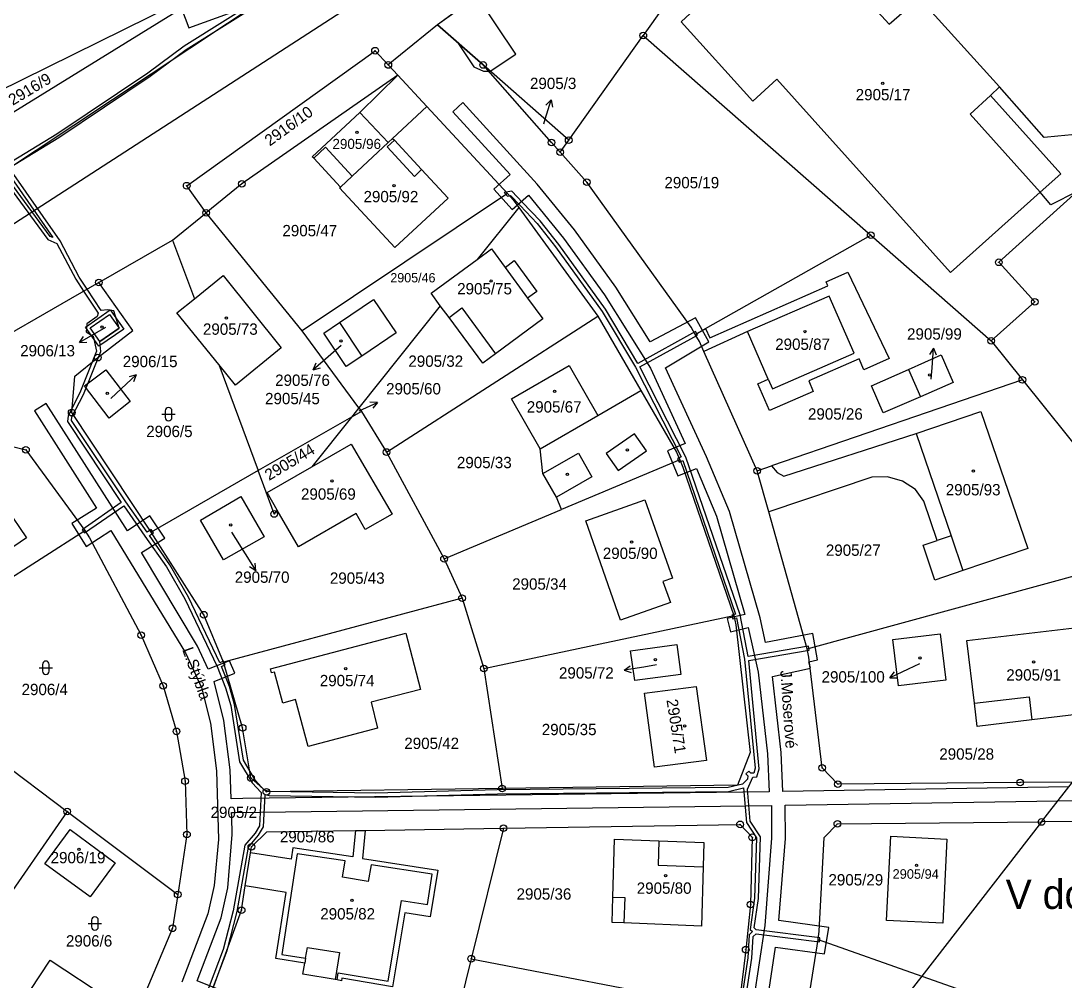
# Model space of a CAD drawing. Extents: x -784124 to -780570, y -980818 to -976926.
# Drawn here: x -782922 to -782765.3, y -978567.1 to -978423 of the extents above; entities that cross this region are included whole.
import ezdxf
from ezdxf.enums import TextEntityAlignment as Align

# ---------------------------------------------------------------- set-up
doc = ezdxf.new("R2010")
doc.units = 0
doc.header["$LTSCALE"] = 3.138375
doc.header["$MEASUREMENT"] = 0
doc.linetypes.add('0_02', pattern=[0])
doc.linetypes.add('0_051C', pattern=[0])
for name, color, linetype in [('1', 7, 'CONTINUOUS'), ('1008', 1, 'CONTINUOUS'), ('1009', 1, 'CONTINUOUS'), ('1029', 1, 'CONTINUOUS'), ('105', 1, 'CONTINUOUS'), ('18', 1, 'CONTINUOUS'), ('21800', 1, 'CONTINUOUS'), ('21810', 1, 'CONTINUOUS'), ('21900', 1, 'CONTINUOUS'), ('21999', 1, 'CONTINUOUS'), ('23700', 1, 'CONTINUOUS'), ('316', 1, 'CONTINUOUS'), ('402', 1, 'CONTINUOUS'), ('404', 1, 'CONTINUOUS')]:
    doc.layers.add(name, color=color, linetype=linetype)

# ---------------------------------------------------------------- blocks, each defined once
blk = doc.blocks.new('4_02$0')
at = {"layer": '404', "color": 255, "linetype": 'Continuous'}
blk.add_circle((-0.01, 0), 0.175, dxfattribs=at)
blk = doc.blocks.new('1029$1')
at = {"layer": '1029', "color": 6, "linetype": 'Continuous'}
for p, q in [((0, 3), (-0.5, 2)), ((0, 0), (0, 3)), ((0, 3), (0.5, 2))]:
    blk.add_line(p, q, dxfattribs=at)
blk = doc.blocks.new('3_16$5')
at = {"layer": '316', "color": 255, "linetype": 'Continuous'}
for p, q in [((-1, 1), (1, 1)), ((-0.5, 1.5), (-0.5, 0.5)), ((0.5, 0.5), (0.5, 1.5))]:
    blk.add_line(p, q, dxfattribs=at)
for centre, start, end in [((0, 1.5), 0, 180), ((0, 0.5), 180, 359.9879)]:
    blk.add_arc(centre, 0.5, start, end, dxfattribs=at)
blk = doc.blocks.new('$17')
at = {"layer": '1', "color": 254, "linetype": 'Continuous'}
for points in [[(37.715, 97.825), (20.045, 86.715), (14.615, 82.665), (0.955, 73.475), (-6.735, 68.785)], [(-8.095, 68.135), (-0.405, 57.685), (0.985, 57.095), (3.795, 51.755), (4.985, 49.935), (7.145, 46.625), (7.025, 46.135), (5.465, 45.035), (5.355, 43.835), (6.435, 43.205), (6.935, 40.955), (4.425, 34.675), (2.645, 31.245), (2.555, 30.385), (10.625, 18.215), (4.785, 14.145), (5.135, 13.655), (10.995, 17.745), (14.185, 13.185), (17.425, 8.555), (20.165, 3.765), (24.995, -6.375), (26.295, -9.565), (27.055, -12.215), (28.375, -20.665), (30.285, -23.815), (31.615, -25.295), (31.375, -30.285), (30.725, -31.375), (29.185, -33.215), (27.445, -43.045), (25.935, -48.825), (23.115, -56.275)], [(104.035, -58.075), (105.255, -50.155), (105.415, -46.915), (105.875, -46.485), (115.385, -47.675), (115.455, -47.085), (105.905, -45.875), (105.605, -45.605), (106.215, -41.185), (106.515, -31.935), (105.005, -29.595), (104.595, -24.805), (105.365, -22.975), (105.995, -22.945), (106.335, -21.735), (104.765, -5.485), (113.845, -3.935), (113.745, -3.345), (104.675, -4.895), (103.465, 1.355), (95.325, 25.045), (88.425, 38.565), (97.085, 43.345), (96.795, 43.865), (88.135, 39.085), (83.275, 47.215), (76.255, 56.965), (73.465, 60.495), (70.845, 63.245), (69.245, 64.935), (68.065, 64.735), (68.585, 64.215), (69.025, 64.295), (70.465, 62.775), (73.005, 60.095), (75.775, 56.605), (82.775, 46.895), (87.765, 38.535), (94.635, 25.065), (94.065, 24.815), (94.315, 24.265), (94.865, 24.515), (102.785, 1.485), (102.215, 1.345), (102.365, 0.755), (102.945, 0.905), (104.135, -5.275), (105.755, -21.655), (105.535, -22.365), (105.065, -22.385), (104.765, -22.105), (104.315, -22.505), (104.625, -22.805), (104.565, -23.295), (103.815, -24.025), (101.665, -24.555), (67.035, -24.865), (48.845, -25.365), (32.895, -25.145), (32.085, -24.915), (30.795, -23.485), (30.635, -23.215), (28.955, -20.445), (27.635, -12.095), (26.855, -9.365), (25.655, -6.405), (26.205, -6.155), (25.955, -5.605), (25.405, -5.855), (20.705, 4.045), (17.925, 8.875), (14.855, 13.275), (15.465, 13.675), (15.125, 14.175), (14.515, 13.765), (11.335, 18.305), (3.175, 30.545), (3.225, 31.065), (4.965, 34.415), (7.545, 40.875), (7.415, 42.365), (10.305, 44.375), (9.505, 46.985), (8.575, 47.155), (7.615, 47.015), (5.505, 50.235), (4.315, 52.055), (1.465, 57.495), (-6.165, 68.435), (1.275, 72.975), (14.955, 82.185), (20.385, 86.215), (38.035, 97.325)], [(23.765, -56.255), (26.515, -49.005), (28.025, -43.165), (29.745, -33.475), (31.225, -31.715), (31.975, -30.465), (32.205, -25.575), (32.815, -25.745), (48.845, -25.965), (67.055, -25.465), (101.745, -25.155), (103.975, -24.605), (104.425, -29.795), (105.915, -32.095), (105.615, -41.125), (104.965, -45.825), (105.335, -46.165), (104.835, -46.655), (104.655, -50.095), (103.495, -57.665)]]:
    blk.add_lwpolyline(points, dxfattribs=at)
blk.add_lwpolyline([(-6.695, 68.145), (0.375, 58.005), (-0.025, 58.165), (-7.175, 67.915), (-6.695, 68.145)], close=True, dxfattribs=at)
blk = doc.blocks.new('1_05$19')
at = {"layer": '105', "color": 3, "linetype": 'Continuous'}
for radius in [0.5, 0.0303]:
    blk.add_circle((0, 0), radius, dxfattribs=at)

msp = doc.modelspace()

# ---------------------------------------------------------------- linework, layer by layer
at = {"layer": '1029', "color": 255, "linetype": 'Continuous'}
for p, q in [((-782843.52, -978438.46), (-782843.3, -978437.73)), ((-782909.26, -978469.02), (-782910.6, -978469.78)), ((-782873.94, -978471.72), (-782875.86, -978473.39)), ((-782785.41, -978476.76), (-782785.28, -978475.08)), ((-782908.49, -978479.64), (-782906.87, -978478.14)), ((-782890.37, -978499.73), (-782888.32, -978502.96)), ((-782826.62, -978519.65), (-782828.52, -978519.96)), ((-782787.16, -978519.49), (-782788.88, -978520.29))]:
    msp.add_line(p, q, dxfattribs=at)
at = {"layer": '21800', "color": 255, "linetype": 'Continuous'}
for p, q in [((-782941.64, -978456.98), (-782812.59, -978371.22)), ((-782937.99, -978463.05), (-782807.48, -978378.7)), ((-782768.44, -978440.48), (-782775.15, -978432.92)), ((-782871.12, -978436.74), (-782866.89, -978441.26)), ((-782766.39, -978440.3), (-782768.44, -978440.48)), ((-782763.28, -978440.02), (-782766.39, -978440.3)), ((-782878.04, -978443.61), (-782876.29, -978441.97)), ((-782876.29, -978441.97), (-782872.26, -978446.28)), ((-782865.94, -978440.91), (-782867.01, -978441.89)), ((-782867.01, -978441.89), (-782862.94, -978446.34)), ((-782862.94, -978446.34), (-782861.85, -978445.31)), ((-782767.45, -978450.62), (-782769.04, -978448.72)), ((-782763.51, -978448.58), (-782767.45, -978450.62)), ((-782849.33, -978459.99), (-782845.95, -978464.62)), ((-782800.69, -978464.3), (-782812.94, -978469.63)), ((-782796.96, -978472.88), (-782800.69, -978464.3)), ((-782911.56, -978469.07), (-782908.7, -978467.06)), ((-782908.7, -978467.06), (-782907.24, -978469.12)), ((-782857.74, -978467.51), (-782855.8, -978466.08)), ((-782855.8, -978466.08), (-782850.76, -978472.94)), ((-782874.18, -978468.26), (-782870.84, -978473.31)), ((-782910.13, -978471.13), (-782911.56, -978469.07)), ((-782907.24, -978469.12), (-782910.13, -978471.13)), ((-782809.21, -978478.23), (-782796.96, -978472.88)), ((-782788.81, -978475.29), (-782787, -978479.4)), ((-782809.85, -978476.76), (-782809.21, -978478.23)), ((-782844.08, -978487.21), (-782835.44, -978482.22)), ((-782829.9, -978484.96), (-782834.15, -978487.92)), ((-782828.11, -978487.5), (-782829.9, -978484.96)), ((-782787.64, -978484.9), (-782782.43, -978500.26)), ((-782832.36, -978490.48), (-782828.11, -978487.5)), ((-782843.66, -978490.9), (-782838.33, -978487.87)), ((-782838.33, -978487.87), (-782836.3, -978491.44)), ((-782834.15, -978487.92), (-782832.36, -978490.48)), ((-782836.3, -978491.44), (-782841.64, -978494.47)), ((-782782.43, -978500.26), (-782784.51, -978500.96)), ((-782782.43, -978500.26), (-782780.66, -978505.49)), ((-782778.93, -978525.36), (-782770.73, -978524.42)), ((-782770.73, -978524.42), (-782770.32, -978527.9)), ((-782826.25, -978546.03), (-782826.36, -978549.69)), ((-782880.51, -978547.98), (-782882.84, -978563.07)), ((-782873.31, -978549.05), (-782880.51, -978547.98)), ((-782873.7, -978551.51), (-782873.31, -978549.05)), ((-782869.44, -978549.64), (-782869.85, -978552.12)), ((-782860.28, -978551.06), (-782869.44, -978549.64)), ((-782826.36, -978549.69), (-782819.61, -978549.94)), ((-782869.85, -978552.12), (-782873.7, -978551.51)), ((-782860.97, -978555.61), (-782860.28, -978551.06)), ((-782833.17, -978554.5), (-782831.39, -978554.55)), ((-782831.39, -978554.55), (-782831.51, -978558.36)), ((-782866.85, -978567.07), (-782864.85, -978555.01)), ((-782864.85, -978555.01), (-782860.97, -978555.61)), ((-782879.26, -978563.63), (-782878.99, -978562.05)), ((-782878.99, -978562.05), (-782874.15, -978562.81)), ((-782874.15, -978562.81), (-782874.83, -978566.86)), ((-782882.84, -978563.07), (-782879.26, -978563.63)), ((-782879.26, -978563.63), (-782879.39, -978564.38)), ((-782874.53, -978566.91), (-782874.37, -978565.82)), ((-782874.37, -978565.82), (-782866.85, -978567.07))]:
    msp.add_line(p, q, dxfattribs=at)
at = {"layer": '21810', "color": 255, "linetype": '0_02'}
for p, q in [((-782779.55, -978437), (-782776.51, -978434.18)), ((-782769.04, -978448.72), (-782779.55, -978437))]:
    msp.add_line(p, q, dxfattribs=at)
at = {"layer": '21900', "color": 3, "linetype": 'Continuous'}
for p, q in [((-782843.62, -978412), (-782859.46, -978423.61)), ((-782894.61, -978419.11), (-782939.84, -978447.06)), ((-782859.46, -978423.61), (-782866.85, -978429.61)), ((-782852.62, -978429.62), (-782859.46, -978423.61)), ((-782839.79, -978440.91), (-782828.6, -978425.19)), ((-782828.6, -978425.19), (-782794.48, -978455.14)), ((-782897.1, -978447.73), (-782868.84, -978427.47)), ((-782868.84, -978427.47), (-782866.85, -978429.61)), ((-782866.85, -978429.61), (-782865.41, -978431.16)), ((-782839.79, -978440.91), (-782852.62, -978429.62)), ((-782865.41, -978431.16), (-782888.82, -978447.44)), ((-782865.41, -978431.16), (-782861.08, -978435.84)), ((-782861.08, -978435.84), (-782866.21, -978440.63)), ((-782861.08, -978435.84), (-782848.98, -978448.9)), ((-782841.07, -978442.7), (-782839.79, -978440.91)), ((-782894.18, -978451.79), (-782897.1, -978447.73)), ((-782888.82, -978447.44), (-782894.18, -978451.79)), ((-782848.98, -978448.9), (-782879.77, -978469.51)), ((-782847.29, -978450.99), (-782853.51, -978458.79)), ((-782847.29, -978450.99), (-782835.42, -978467.31)), ((-782899.23, -978455.89), (-782894.18, -978451.79)), ((-782879.77, -978469.51), (-782894.18, -978451.79)), ((-782910.28, -978462.25), (-782899.23, -978455.89)), ((-782899.23, -978455.89), (-782895.95, -978464.71)), ((-782819.24, -978469.16), (-782794.48, -978455.14)), ((-782794.48, -978455.14), (-782776.41, -978471.01)), ((-782905.19, -978469.48), (-782910.28, -978462.25)), ((-782859.05, -978465.74), (-782871.26, -978481.06)), ((-782867.13, -978487.7), (-782835.42, -978467.31)), ((-782835.42, -978467.31), (-782828.96, -978478.48)), ((-782871.26, -978481.06), (-782879.77, -978469.51)), ((-782820.8, -978470.04), (-782819.24, -978469.16)), ((-782776.41, -978471.01), (-782771.73, -978476.86)), ((-782811.51, -978490.51), (-782819.5, -978472.63)), ((-782892.29, -978474.57), (-782886.38, -978490.49)), ((-782771.73, -978476.86), (-782809.38, -978489.78)), ((-782771.73, -978476.86), (-782751.01, -978502.73)), ((-782871.26, -978481.06), (-782872.38, -978482.47)), ((-782871.26, -978481.06), (-782870.87, -978481.6)), ((-782872.38, -978482.47), (-782886.38, -978490.49)), ((-782872.38, -978482.47), (-782878.33, -978489.93)), ((-782870.87, -978481.6), (-782872.38, -978482.47)), ((-782870.87, -978481.6), (-782867.13, -978487.7)), ((-782867.13, -978487.7), (-782858.49, -978503.72)), ((-782823.14, -978488.86), (-782840.87, -978496.31)), ((-782886.38, -978490.49), (-782902.45, -978499.7)), ((-782883.96, -978496.99), (-782886.38, -978490.49)), ((-782811.51, -978490.51), (-782809.38, -978489.78)), ((-782809.78, -978496.68), (-782811.51, -978490.51)), ((-782883.5, -978496.41), (-782883.96, -978496.99)), ((-782858.49, -978503.72), (-782840.87, -978496.31)), ((-782804.01, -978517.24), (-782809.78, -978496.68)), ((-782944.12, -978519.76), (-782912.37, -978499.49)), ((-782804.01, -978517.24), (-782751.01, -978502.73)), ((-782858.49, -978503.72), (-782855.79, -978509.63)), ((-782855.79, -978509.63), (-782891.58, -978519.22)), ((-782855.79, -978509.63), (-782852.52, -978520.19)), ((-782852.52, -978520.19), (-782815.01, -978512.21)), ((-782852.52, -978520.19), (-782849.79, -978538.18)), ((-782930.61, -978529.91), (-782915.02, -978541.63)), ((-782915.02, -978541.63), (-782938.36, -978575.27)), ((-782915.02, -978541.63), (-782898.45, -978554.08)), ((-782768.85, -978543.21), (-782786.81, -978566.32)), ((-782871.75, -978544.49), (-782870.3, -978544.47)), ((-782870.3, -978544.47), (-782849.57, -978544.14)), ((-782849.57, -978544.14), (-782854.4, -978563.72)), ((-782888.3, -978552.81), (-782887.53, -978547.85)), ((-782802.37, -978560.85), (-782786.81, -978566.32)), ((-782854.4, -978563.72), (-782859.24, -978583.31)), ((-782854.4, -978563.72), (-782814.44, -978571.41)), ((-782786.81, -978566.32), (-782788.96, -978569.09)), ((-782786.81, -978566.32), (-782751.55, -978578.73))]:
    msp.add_line(p, q, dxfattribs=at)
for points in [[(-782794.96, -978378.82), (-782794.99, -978379.14), (-782803.06, -978389.3), (-782828.6, -978425.19)], [(-782822.92, -978423.12), (-782817.64, -978418.25), (-782817.09, -978417.75), (-782817.02, -978417.68), (-782813.84, -978421.31), (-782813.53, -978421.67), (-782802.36, -978411.65), (-782795.69, -978419.07), (-782791.71, -978423.5), (-782787.21, -978419.52), (-782775.15, -978432.92), (-782776.51, -978434.18), (-782765.94, -978445.95), (-782769.04, -978448.72), (-782782.53, -978460.78), (-782808.55, -978431.76), (-782812.18, -978435.04), (-782822.92, -978423.12)], [(-782941.44, -978442.45), (-782937.08, -978439.36), (-782894.98, -978418.54)], [(-782841.07, -978442.7), (-782842.36, -978441.25), (-782852.62, -978429.62)], [(-782874.02, -978447.93), (-782878.04, -978443.61), (-782878.25, -978443.39), (-782871.12, -978436.74), (-782865.41, -978431.16)], [(-782738.87, -978447.48), (-782746.69, -978438.81), (-782760.83, -978451.55), (-782763.51, -978448.58), (-782775.27, -978459.23), (-782769.87, -978465.15), (-782776.41, -978471.01)], [(-782866.21, -978440.63), (-782865.94, -978440.91), (-782861.85, -978445.31), (-782857.88, -978449.59), (-782865.85, -978457), (-782874.15, -978448.05), (-782874.02, -978447.93)], [(-782866.21, -978440.63), (-782866.89, -978441.26), (-782872.26, -978446.28), (-782874.02, -978447.93)], [(-782820.8, -978470.04), (-782821.42, -978468.98), (-782837.06, -978447.21), (-782841.07, -978442.7)], [(-782848.98, -978448.9), (-782848.13, -978449.83), (-782847.29, -978450.99)], [(-782853.51, -978458.79), (-782851.36, -978457.21), (-782849.33, -978459.99), (-782847.95, -978458.98), (-782844.56, -978463.6), (-782845.95, -978464.62), (-782843.67, -978467.72), (-782850.76, -978472.94), (-782852.69, -978474.36), (-782857.74, -978467.51), (-782859.05, -978465.74)], [(-782859.05, -978465.74), (-782860.42, -978463.87), (-782853.51, -978458.79)], [(-782819.24, -978469.16), (-782818.59, -978470.58), (-782800.92, -978462.76), (-782801.17, -978462.16), (-782797.93, -978460.7), (-782791.7, -978473.68), (-782795.51, -978475.38), (-782796.23, -978473.71), (-782803.78, -978477), (-782803.09, -978478.6), (-782809.64, -978481.48), (-782811.41, -978477.45), (-782809.85, -978476.76), (-782812.94, -978469.63), (-782819.5, -978472.63)], [(-782910.28, -978462.25), (-782932.19, -978474.85), (-782938.41, -978478.45), (-782937.77, -978479.4)], [(-782895.95, -978464.71), (-782891.63, -978461.22), (-782882.9, -978472.04), (-782889.79, -978477.65), (-782892.29, -978474.57)], [(-782892.29, -978474.57), (-782898.57, -978466.83), (-782895.95, -978464.71)], [(-782874.18, -978468.26), (-782869.06, -978464.8), (-782865.66, -978469.81), (-782870.84, -978473.31), (-782873.17, -978474.86), (-782876.51, -978469.84), (-782874.18, -978468.26)], [(-782910.26, -978471.83), (-782912.26, -978468.95), (-782908.57, -978466.36), (-782906.54, -978469.25), (-782910.26, -978471.83)], [(-782902.45, -978499.7), (-782914.35, -978481.78), (-782913.88, -978476.3), (-782910.42, -978473.53), (-782905.19, -978469.48)], [(-782819.5, -978472.63), (-782820.18, -978471.1), (-782820.8, -978470.04)], [(-782794.36, -978477.76), (-782788.81, -978475.29), (-782783.91, -978473.11), (-782782.09, -978477.26), (-782787, -978479.4), (-782792.59, -978481.82), (-782794.36, -978477.76)], [(-782840.87, -978496.31), (-782841.64, -978494.47), (-782843.66, -978490.9), (-782844.08, -978487.21), (-782848.37, -978479.7), (-782839.72, -978474.73), (-782835.44, -978482.22), (-782828.96, -978478.48)], [(-782905.57, -978480.13), (-782908.73, -978482.59), (-782912.43, -978477.77), (-782909.23, -978475.34), (-782905.57, -978480.13)], [(-782937.77, -978479.4), (-782931.85, -978488.16), (-782928.22, -978485.64), (-782921.21, -978487.36), (-782912.37, -978499.49)], [(-782828.96, -978478.48), (-782823.62, -978487.72), (-782823.14, -978488.86)], [(-782809.38, -978489.78), (-782808.5, -978490.79), (-782807.51, -978491.33), (-782787.64, -978484.9), (-782777.94, -978481.6), (-782770.92, -978502.18), (-782780.66, -978505.49), (-782784.86, -978506.91), (-782786.63, -978501.65), (-782784.51, -978500.96), (-782786.53, -978495.05), (-782787.76, -978493.33), (-782789.71, -978492.09), (-782791.98, -978491.42), (-782794.3, -978491.47), (-782809.78, -978496.68)], [(-782878.33, -978489.93), (-782872.41, -978486.51), (-782866.29, -978497), (-782870.3, -978499.3), (-782871.66, -978496.94), (-782880.32, -978501.93), (-782883.5, -978496.41)], [(-782930.02, -978495.95), (-782929.35, -978495.54), (-782927.5, -978498.27), (-782924.2, -978496.07), (-782921.14, -978500.57), (-782929.74, -978506.43), (-782932.54, -978502.24), (-782933.8, -978503.08), (-782940.77, -978492.73), (-782934.22, -978488.27), (-782930.51, -978493.83), (-782931.2, -978494.23), (-782930.02, -978495.95)], [(-782823.14, -978488.86), (-782822.66, -978489.99), (-782815.01, -978512.21)], [(-782883.5, -978496.41), (-782885.01, -978493.79), (-782878.33, -978489.93)], [(-782891.58, -978503.88), (-782895.01, -978497.91), (-782888.98, -978494.37), (-782885.49, -978500.4), (-782891.58, -978503.88)], [(-782837.24, -978498), (-782828.35, -978494.89), (-782824.24, -978506.6), (-782825.65, -978507.1), (-782824.54, -978510.28), (-782832.04, -978512.9), (-782837.24, -978498)], [(-782912.37, -978499.49), (-782911.7, -978500.58), (-782903.94, -978515.17), (-782900.62, -978522.79), (-782898.63, -978529.61), (-782897.35, -978537.08), (-782897.06, -978545.1), (-782898.45, -978554.08)], [(-782891.58, -978519.22), (-782894.54, -978512.11), (-782902.45, -978499.7)], [(-782815.01, -978512.21), (-782814.7, -978513.61), (-782812.57, -978532.78), (-782814.45, -978537.68), (-782849.79, -978538.18)], [(-782780.05, -978515.99), (-782762.19, -978513.87), (-782760.66, -978526.75), (-782770.32, -978527.9), (-782778.52, -978528.87), (-782778.93, -978525.36), (-782780.05, -978515.99)], [(-782862, -978523.31), (-782869.41, -978525.23), (-782868.45, -978529.14), (-782878.88, -978531.88), (-782880.75, -978524.85), (-782882.68, -978525.36), (-782883.9, -978520.74), (-782884.36, -978520.85), (-782884.51, -978520.24), (-782864.24, -978514.88), (-782862, -978523.31)], [(-782790.32, -978522.76), (-782791.17, -978515.83), (-782784.06, -978514.98), (-782783.23, -978521.93), (-782790.32, -978522.76)], [(-782823.56, -978516.6), (-782822.96, -978521.08), (-782829.89, -978522), (-782830.52, -978517.51), (-782823.56, -978516.6)], [(-782764.19, -978537.22), (-782772.07, -978537.28), (-782799.4, -978537.53), (-782801.76, -978535.08), (-782803.74, -978518.47), (-782804.01, -978517.24)], [(-782849.79, -978538.18), (-782885.14, -978538.68), (-782887.46, -978536.6), (-782888.7, -978529.08), (-782891.58, -978519.22)], [(-782828.42, -978523.86), (-782820.66, -978522.86), (-782819.13, -978534), (-782826.92, -978534.99), (-782828.42, -978523.86)], [(-782727.28, -978532.36), (-782739.87, -978540.11), (-782748.68, -978542.64), (-782755.74, -978543.08), (-782768.85, -978543.21)], [(-782849.57, -978544.14), (-782814.08, -978543.57), (-782812.24, -978545.51), (-782812.51, -978555.6), (-782813.23, -978562.37), (-782814.18, -978570.16), (-782814.44, -978571.41)], [(-782802.37, -978560.85), (-782802.23, -978559.61), (-782801.47, -978545.56), (-782799.48, -978543.5), (-782768.85, -978543.21)], [(-782918.36, -978549.5), (-782914.56, -978544.36), (-782907.81, -978549.34), (-782911.6, -978554.46), (-782918.36, -978549.5)], [(-782870.3, -978544.47), (-782870.73, -978548.69), (-782859.43, -978550.44), (-782860.57, -978557.46), (-782864.37, -978556.86), (-782866.22, -978567.93), (-782873.81, -978566.65), (-782873.87, -978567.03), (-782874.53, -978566.91), (-782874.83, -978566.86), (-782879.67, -978566.05), (-782879.39, -978564.38), (-782883.71, -978563.71), (-782882.18, -978553.79), (-782888.3, -978552.81)], [(-782871.75, -978544.49), (-782872.17, -978548.45), (-782881.15, -978547.09), (-782881.41, -978548.79), (-782887.53, -978547.85)], [(-782887.53, -978547.85), (-782887.39, -978546.94), (-782885.07, -978544.7), (-782871.75, -978544.49)], [(-782791.46, -978545.34), (-782783.04, -978545.77), (-782783.68, -978558.41), (-782792.11, -978557.98), (-782791.46, -978545.34)], [(-782819.61, -978549.94), (-782819.86, -978558.86), (-782831.51, -978558.36), (-782833.28, -978558.3), (-782833.17, -978554.5), (-782832.93, -978545.78), (-782826.25, -978546.03), (-782819.5, -978546.29), (-782819.61, -978549.94)], [(-782893.84, -978570.06), (-782888.86, -978556.43), (-782888.3, -978552.81)], [(-782898.45, -978554.08), (-782899.23, -978559.16), (-782904.02, -978570.54), (-782907.81, -978578.96), (-782913.6, -978586.76), (-782920.56, -978587.56), (-782938.36, -978575.27)], [(-782806.41, -978581.73), (-782804.62, -978575.02), (-782802.37, -978560.85)], [(-782916.29, -978580.77), (-782924.91, -978575.1), (-782917.58, -978563.95), (-782908.95, -978569.63), (-782912.6, -978575.17), (-782913.02, -978574.89), (-782913.93, -978576.27), (-782913.49, -978576.53), (-782916.29, -978580.77)]]:
    msp.add_lwpolyline(points, dxfattribs=at)
at = {"layer": '21999', "color": 3, "linetype": 'Continuous'}
msp.add_line((-782768.85, -978543.21), (-782764.19, -978537.22), dxfattribs=at)
at = {"layer": '23700', "color": 255, "linetype": '0_051C'}
for points in [[(-782897.86, -978421.15), (-782896.79, -978424.06), (-782883.79, -978419.28)], [(-782764.75, -978537.94), (-782807.65, -978538.63), (-782807.93, -978532.78), (-782809.22, -978521.36), (-782803.51, -978520.15), (-782803.74, -978519.19), (-782802.47, -978518.87), (-782803.16, -978514.94), (-782810.24, -978516.28), (-782811.06, -978512.55), (-782815.67, -978496.64), (-782819.13, -978488.41), (-782825.28, -978475.04), (-782818.75, -978471.17), (-782820.79, -978467.54), (-782827.57, -978471.16), (-782832.72, -978462.97), (-782838.92, -978454.36), (-782844.52, -978447.51), (-782855.66, -978435.27), (-782857.18, -978436.67), (-782848.58, -978446.05), (-782851.02, -978448.27), (-782848.26, -978451.28), (-782845.83, -978449.16), (-782840.56, -978455.62), (-782834.42, -978464.13), (-782827.51, -978475.13), (-782822.32, -978486.41), (-782824.97, -978487.52), (-782823.43, -978491.25), (-782820.63, -978490.15), (-782817.61, -978497.32), (-782813.35, -978512.06), (-782816, -978512.68), (-782815.53, -978514.67), (-782812.84, -978514.03), (-782811.37, -978520.72), (-782809.97, -978532.98), (-782809.71, -978538.66), (-782888.69, -978539.7), (-782890.43, -978539.72), (-782890.58, -978535.37), (-782891.51, -978527.99), (-782892.97, -978522.13), (-782889.87, -978520.9), (-782890.68, -978519.03), (-782893.87, -978520.29), (-782895.47, -978516.85), (-782903.88, -978502.77), (-782900.39, -978500.6), (-782902.62, -978497.26), (-782905.97, -978499.51), (-782918.17, -978480.41), (-782919.91, -978481.51), (-782910.61, -978496.13), (-782914.34, -978498.42), (-782912.2, -978501.86), (-782908.47, -978499.47), (-782897.29, -978517.81), (-782894.87, -978523.03), (-782893.53, -978528.37), (-782892.64, -978535.53), (-782892.35, -978545.84), (-782893, -978552.75), (-782893.95, -978557), (-782897.84, -978567.25)], [(-782891.95, -978568.47), (-782895.55, -978567.06), (-782891.95, -978557.6), (-782890.94, -978553.07), (-782890.25, -978545.07), (-782890.33, -978542.46), (-782890.35, -978541.8), (-782889.94, -978541.79), (-782809.36, -978540.73), (-782809.34, -978545.63), (-782810.37, -978558.75), (-782812.05, -978569.95)], [(-782810.18, -978571.33), (-782808.78, -978562.01), (-782801.4, -978562.97), (-782800.78, -978559.04), (-782808.25, -978557.99), (-782807.28, -978545.71), (-782807.3, -978540.7), (-782766.39, -978540.04), (-782762.35, -978539.98)]]:
    msp.add_lwpolyline(points, dxfattribs=at)
for points in [[(-782853.54, -978419.27), (-782859.46, -978423.61), (-782852.62, -978429.62), (-782851.56, -978430.55), (-782847.74, -978428.01), (-782853.54, -978419.27)], [(-782856.41, -978426.29), (-782854.01, -978429.92), (-782852.56, -978430.57), (-782851.8, -978430.55), (-782851.56, -978430.55), (-782852.62, -978429.62), (-782856.41, -978426.29)]]:
    msp.add_lwpolyline(points, close=True, dxfattribs=at)

# ---------------------------------------------------------------- block references
at = {"layer": '1029', "color": 0, "linetype": 'ByBlock'}
for p, rotation in [((-782843.3, -978437.73), 342.9999999999999), ((-782910.6, -978469.78), 120), ((-782875.86, -978473.39), 131), ((-782785.28, -978475.08), 356), ((-782906.87, -978478.14), 313), ((-782871.2, -978481.51), 295), ((-782888.32, -978502.96), 212), ((-782828.52, -978519.96), 99.00000000000001), ((-782788.88, -978520.29), 115)]:
    msp.add_blockref('1029$1', p, dxfattribs=dict(at, rotation=rotation))
at = {"layer": '105', "color": 0, "linetype": 'ByBlock'}
for p in [(-782828.6, -978425.19), (-782868.84, -978427.47), (-782866.85, -978429.61), (-782852.62, -978429.62), (-782839.79, -978440.91), (-782842.36, -978441.25), (-782841.07, -978442.7), (-782837.06, -978447.21), (-782897.1, -978447.73), (-782888.82, -978447.44), (-782894.18, -978451.79), (-782794.48, -978455.14), (-782775.27, -978459.23), (-782910.28, -978462.25), (-782769.87, -978465.15), (-782776.41, -978471.01), (-782910.42, -978473.53), (-782771.73, -978476.86), (-782914.35, -978481.78), (-782921.21, -978487.36), (-782867.13, -978487.7), (-782811.51, -978490.51), (-782883.96, -978496.99), (-782858.49, -978503.72), (-782855.79, -978509.63), (-782894.54, -978512.11), (-782903.94, -978515.17), (-782852.52, -978520.19), (-782900.62, -978522.79), (-782898.63, -978529.61), (-782888.7, -978529.08), (-782801.76, -978535.08), (-782887.46, -978536.6), (-782897.35, -978537.08), (-782849.79, -978538.18), (-782799.4, -978537.53), (-782772.07, -978537.28), (-782885.14, -978538.68), (-782915.02, -978541.63), (-782849.57, -978544.14), (-782814.08, -978543.57), (-782799.48, -978543.5), (-782768.85, -978543.21), (-782897.06, -978545.1), (-782812.24, -978545.51), (-782887.39, -978546.94), (-782898.45, -978554.08), (-782888.86, -978556.43), (-782812.51, -978555.6), (-782899.23, -978559.16), (-782813.23, -978562.37), (-782854.4, -978563.72)]:
    msp.add_blockref('1_05$19', p, dxfattribs=at)
at = {"layer": '23700', "color": 0, "linetype": 'ByBlock'}
msp.add_blockref('$17', (-782917.545, -978513.495), dxfattribs=at)
at = {"layer": '316', "color": 0, "linetype": 'ByBlock'}
for p in [(-782899.81, -978483), (-782918.22, -978521.06), (-782910.86, -978559.44)]:
    msp.add_blockref('3_16$5', p, dxfattribs=at)
at = {"layer": '402', "color": 0, "linetype": 'ByBlock'}
for p in [(-782830.98, -978487.37), (-782839.97, -978491.04)]:
    msp.add_blockref('4_02$0', p, dxfattribs=at)
at = {"layer": '404', "color": 0, "linetype": 'ByBlock'}
for p in [(-782792.66, -978432.36), (-782871.56, -978439.74), (-782865.97, -978447.71), (-782851.41, -978462.01), (-782909.78, -978468.94), (-782891.12, -978467.6), (-782804.35, -978469.61), (-782873.94, -978471.02), (-782785.62, -978476.13), (-782909.01, -978478.89), (-782841.89, -978478.58), (-782779.06, -978490.56), (-782875.31, -978492.04), (-782890.48, -978498.64), (-782830.34, -978501.21), (-782826.77, -978518.86), (-782787.09, -978518.59), (-782873.23, -978520.19), (-782770.03, -978519.19), (-782822.39, -978528.79), (-782913.26, -978547.31), (-782787.6, -978549.69), (-782825.25, -978551.27), (-782872.3, -978554.96)]:
    msp.add_blockref('4_02$0', p, dxfattribs=at)

# ---------------------------------------------------------------- texts
at = {"layer": '1008', "color": 255, "linetype": 'Continuous'}
for s, rotation, p in [('L.Stýbla', 290, (-782896.87, -978521.38)), ('J.Moserové', 274, (-782808.15, -978526.41))]:
    msp.add_text(s, height=1.7, rotation=rotation, dxfattribs=at).set_placement(p, align=Align.BOTTOM_CENTER)
at = {"layer": '1009', "color": 255, "linetype": 'Continuous'}
msp.add_text('V domcích', height=4.4, dxfattribs=at).set_placement((-782760.34, -978557.57), align=Align.BOTTOM_CENTER)
at = {"layer": '18', "color": 255, "linetype": 'Continuous'}
msp.add_text('2916/9', height=1.7, rotation=31, dxfattribs=at).set_placement((-782920.65, -978433.23), align=Align.MIDDLE_CENTER)
for s, height, p in [('2905/3', 1.7, (-782842.12, -978433.74)), ('2905/19', 1.7, (-782821.32, -978448.63)), ('2905/47', 1.7, (-782878.63, -978455.83)), ('2905/46', 1.4, (-782863.16, -978462.66)), ('2905/75', 1.7, (-782852.41, -978464.55)), ('2905/73', 1.7, (-782890.55, -978470.61)), ('2905/99', 1.7, (-782784.92, -978471.34)), ('2906/15', 1.7, (-782902.58, -978475.47)), ('2905/32', 1.7, (-782859.73, -978475.42)), ('2905/60', 1.7, (-782863.07, -978479.56)), ('2905/45', 1.7, (-782881.23, -978481.03)), ('2905/26', 1.7, (-782799.78, -978483.34)), ('2906/5', 1.7, (-782899.69, -978485.96)), ('2905/33', 1.7, (-782852.45, -978490.63)), ('2905/27', 1.7, (-782797.1, -978503.78)), ('2905/70', 1.7, (-782885.78, -978507.83)), ('2905/43', 1.7, (-782871.51, -978507.97)), ('2905/34', 1.7, (-782844.16, -978508.86)), ('2905/72', 1.7, (-782837.14, -978522.2)), ('2905/74', 1.7, (-782873.02, -978523.35)), ('2906/4', 1.7, (-782918.39, -978524.68)), ('2905/35', 1.7, (-782839.72, -978530.69)), ('2905/42', 1.7, (-782860.34, -978532.77)), ('2905/28', 1.7, (-782780.08, -978534.37)), ('2905/86', 1.7, (-782879.01, -978546.78)), ('2906/19', 1.7, (-782913.4, -978549.92)), ('2905/94', 1.436, (-782787.73, -978552.16)), ('2905/29', 1.7, (-782796.71, -978553.24)), ('2905/36', 1.7, (-782843.5, -978555.37)), ('2906/6', 1.7, (-782911.74, -978562.41))]:
    msp.add_text(s, height=height, dxfattribs=at).set_placement(p, align=Align.BOTTOM_CENTER)
for s, p in [('2905/17', (-782796.73, -978435.43)), ('2905/90', (-782834.67, -978504.25)), ('2905/2', (-782893.51, -978543.12))]:
    msp.add_text(s, height=1.7, dxfattribs=at).set_placement(p, align=Align.BOTTOM_LEFT)
for s, rotation, p in [('2916/10', 36, (-782881, -978439.86)), ('2905/44', 31, (-782880.95, -978490.36)), ('2905/71', 279, (-782824.99, -978529.04))]:
    msp.add_text(s, height=1.7, rotation=rotation, dxfattribs=at).set_placement(p, align=Align.BOTTOM_CENTER)
for s, height, p in [('2905/96', 1.507, (-782871.59, -978441.46)), ('2905/92', 1.7, (-782866.46, -978449.37)), ('2905/87', 1.7, (-782804.7, -978471.52)), ('2905/67', 1.7, (-782841.97, -978480.92)), ('2905/69', 1.7, (-782875.84, -978494)), ('2905/93', 1.7, (-782779.11, -978493.35)), ('2905/91', 1.7, (-782770.03, -978521.14)), ('2905/80', 1.7, (-782825.47, -978553.13)), ('2905/82', 1.7, (-782872.95, -978556.99))]:
    msp.add_text(s, height=height, dxfattribs=at).set_placement(p, align=Align.MIDDLE_CENTER)
for s, p in [('2906/13', (-782913.86, -978471.64)), ('2905/76', (-782875.61, -978476.07)), ('2905/100', (-782792.37, -978520.58))]:
    msp.add_text(s, height=1.7, dxfattribs=at).set_placement(p, align=Align.TOP_RIGHT)

doc.saveas('drawing.dxf')
